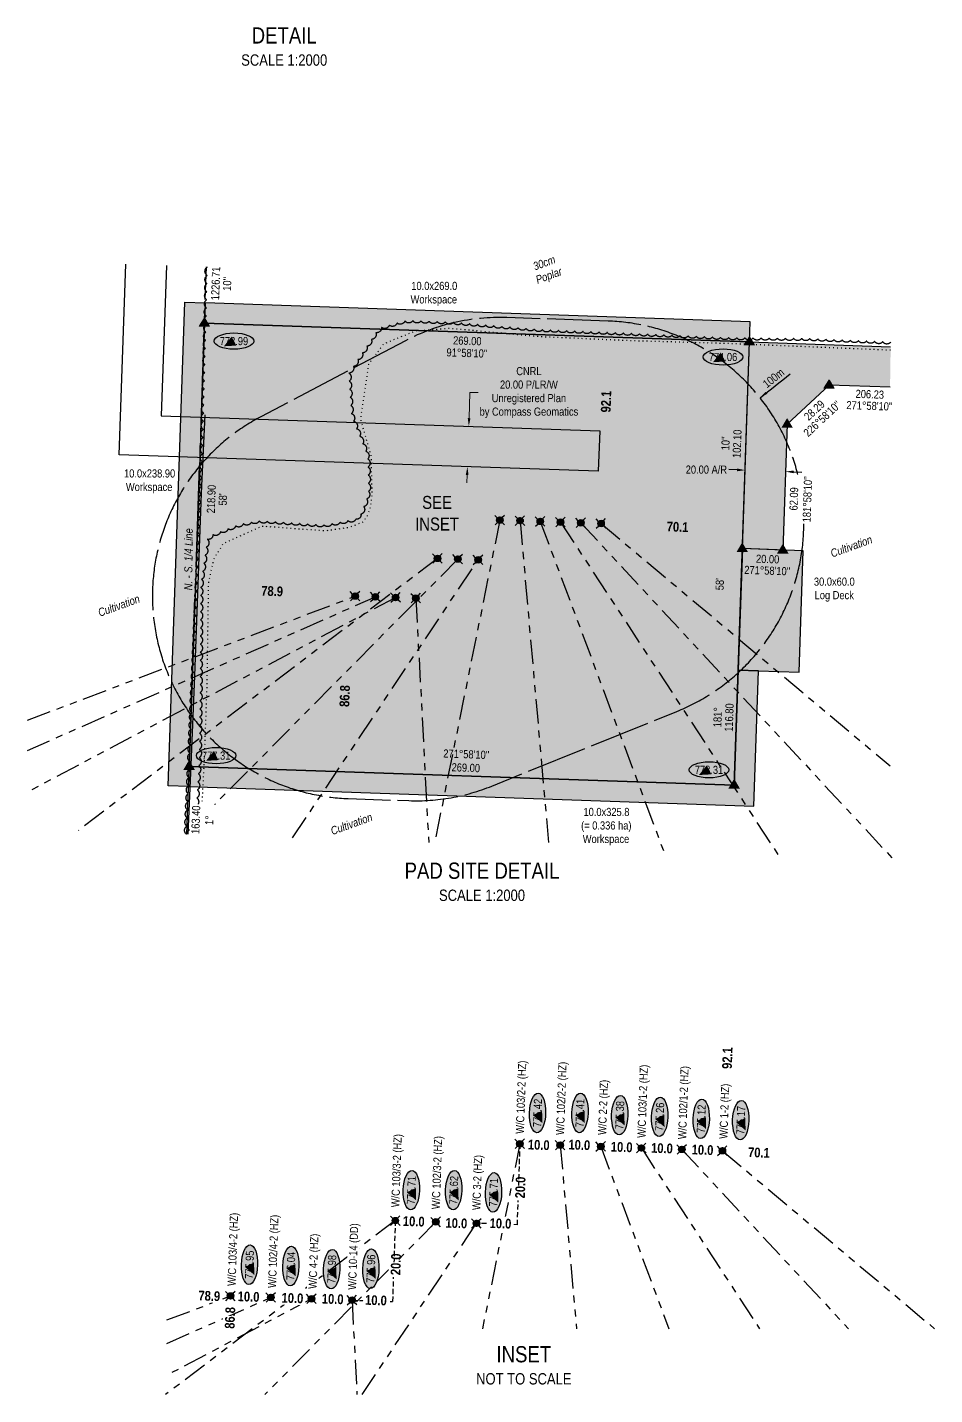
# Model space of a CAD drawing. Extents: x 344856 to 348912, y 6119551 to 6126406.
# Drawn here: x 347018 to 348136, y 6122987 to 6124674 of the extents above; entities that cross this region are included whole.
import ezdxf
from ezdxf.enums import TextEntityAlignment as Align

# ---------------------------------------------------------------- set-up
doc = ezdxf.new("R2010")
doc.units = 0
doc.header["$LTSCALE"] = 5
doc.header["$PDSIZE"] = 0.5
for name, pattern in [('0', [1, 1, 0]), ('foc-BUFFER', [16.75, 15, -1.75]), ('foc-DRILLPATH', [14.75, 6, -1.75, 1.75, -1.75, 1.75, -1.75]), ('foc-QUARTERLINE', [33, 25, -3, 2, -3]), ('foc-TIELINE', [1.875, 1.25, -0.625]), ('foc-TOPO', [1, 0.2, -0.8])]:
    doc.linetypes.add(name, pattern=pattern)
doc.layers.get('Defpoints').update_dxf_attribs({"color": 9})
for name, color, linetype in [('AS-FENCE', 48, 'foc-FENCE'), ('AUX-BUFFER', 7, 'foc-BUFFER'), ('C-RW', 13, 'Continuous'), ('DETAIL-T', 7, 'Continuous'), ('L-BD', 7, 'Continuous'), ('L-MON', 1, 'Continuous'), ('L-QSEC', 8, 'foc-QUARTERLINE'), ('L-SECQ', 8, 'foc-QUARTERLINE'), ('P-ELEVATION', 7, 'Continuous'), ('P-PDRILLPATH', 12, 'foc-DRILLPATH'), ('P-PROPOSED', 10, 'Continuous'), ('P-PROPOSED-H', 21, 'Continuous'), ('P-TEMP-BLUE', 146, 'Continuous'), ('P-TEMP-BLUE-T', 146, 'Continuous'), ('P-TXT', 4, 'Continuous'), ('T-BUSH', 110, '0'), ('T-BUSH-T', 110, 'Continuous'), ('T-GENERAL', 48, 'foc-TOPO'), ('T-TIE', 201, 'foc-TIELINE')]:
    doc.layers.add(name, color=color, linetype=linetype)
doc.layers.add('C-RW-T', color=13, linetype='Continuous', lineweight=9)
doc.layers.add('T-TEXT', color=48, linetype='Continuous', lineweight=18)
doc.layers.add('P-TEMP-BLUE-H', color=7, linetype='Continuous', true_color=0x99e6ff)
doc.styles.add('80', font='ARIALN.TTF', dxfattribs={"height": 10})
doc.styles.add('80CG', font='ARIALN.TTF', dxfattribs={"height": 10})
doc.styles.add('80L', font='ARIALN.TTF', dxfattribs={"height": 10})
doc.styles.add('80LS', font='ARIALNI.TTF', dxfattribs={"height": 10})
doc.styles.add('BOLD', font='ARIALNB.TTF')
doc.styles.add('foc-LtypeFont', font='ARIALN.TTF', dxfattribs={"height": 7.35})
doc.linetypes.add('foc-FENCE', pattern='A,10,-1,["X",foc-LtypeFont,S=0.2,R=0,X=-0.625,Y=-0.75],-1.24', length=12.24)
doc.dimstyles.new('CG2011', dxfattribs={"dimscale": 5, "dimtxt": 9, "dimasz": 2, "dimexe": 0.2, "dimexo": 0.0625, "dimgap": 0.5, "dimtad": 0, "dimtih": 1, "dimtoh": 1, "dimzin": 0, "dimdsep": 46, "dimtxsty": '80CG', "dimcen": 0.1, "dimse1": 1, "dimse2": 1, "dimclrd": 256, "dimclrt": 256, "dimaunit": 1, "dimadec": 4, "dimazin": 0, "dimtfac": 0.06, "dimtofl": 0, "dimtmove": 0, "dimatfit": 1, "dimfxl": 0.2, "dimtolj": 1, "dimtzin": 0, "dimlwd": -1, "dimarcsym": 0})
doc.dimstyles.new('Compass 5 000', dxfattribs={"dimscale": 5, "dimtxt": 9, "dimasz": 2, "dimexe": 0.2, "dimexo": 0.0625, "dimgap": 0.5, "dimtad": 0, "dimtih": 1, "dimtoh": 1, "dimzin": 0, "dimdsep": 46, "dimtxsty": '80CG', "dimcen": 0.1, "dimse1": 1, "dimse2": 1, "dimclrd": 256, "dimclrt": 256, "dimaunit": 1, "dimadec": 4, "dimazin": 0, "dimtfac": 0.06, "dimtofl": 0, "dimtmove": 0, "dimatfit": 1, "dimfxl": 0.2, "dimtolj": 1, "dimtzin": 0, "dimlwd": -1, "dimarcsym": 0})

# ---------------------------------------------------------------- blocks, each defined once
blk = doc.blocks.new('WC')
at = {"layer": 'L-MON'}
h = blk.add_hatch(color=255, dxfattribs=at)
h.dxf.hatch_style = 1
edge = h.paths.add_edge_path()
edge.add_arc((0, 0), 0.9, 0, 360)
at = {"layer": 'L-MON', "color": 240, "flags": 128}
for points in [[(-0.62, 0.5), (-1.23, 1.12)], [(0.52, 0.61), (1.13, 1.21)], [(-1.18, -1.18), (-0.56, -0.57)], [(1.16, -1.18), (0.56, -0.57)]]:
    blk.add_lwpolyline(points, dxfattribs=at)
at = {"layer": 'L-MON', "color": 240}
for radius in [0.8, 0.373]:
    blk.add_circle((0, 0), radius, dxfattribs=at)
blk = doc.blocks.new('TRIA')
blk.add_hatch(color=255).paths.add_polyline_path([(-0.04, 1.52), (-1.47, -0.87), (1.39, -0.87)])
blk = doc.blocks.new('TRIAA')
blk.add_blockref('TRIA', (0, 0))
blk = doc.blocks.new('TRIB')
at = {"color": 1}
blk.add_lwpolyline([(-1.12, -0.67), (-0.04, 1.13), (1.04, -0.67)], close=True, dxfattribs=at)
blk = doc.blocks.new('TRIBB')
blk.add_blockref('TRIB', (0, 0))
blk = doc.blocks.new('TRICC')
for name in ['TRIAA', 'TRIBB']:
    blk.add_blockref(name, (0, 0))
blk = doc.blocks.new('plspike')
blk.add_blockref('TRICC', (0, 0))
blk = doc.blocks.new('we')
at = {"layer": 'P-ELEVATION'}
h = blk.add_hatch(color=111, dxfattribs=at)
h.dxf.hatch_style = 1
edge = h.paths.add_edge_path()
edge.add_ellipse((0, 0), major_axis=(-24.4, 0), ratio=0.410256, start_angle=0, end_angle=360)
at = {"layer": 'P-ELEVATION', "color": 7, "flags": 128}
blk.add_lwpolyline([(0, 0, 12.5, 0, 0), (-12.4, -6.4, 0, 0, 0)], format="xyseb", dxfattribs=at)
at = {"layer": 'P-ELEVATION', "color": 7}
blk.add_ellipse((0, 0), major_axis=(-24.4, 0), ratio=0.410256, dxfattribs=at)
at = {"layer": 'P-ELEVATION', "style": '80'}
blk.add_attdef('ELEVATION', text='', height=10, dxfattribs=at).set_placement((0, 0), align=Align.MIDDLE_CENTER)
blk = doc.blocks.new('*D523')
at = {"layer": 'C-RW-T', "transparency": 16777216}
for p, q in [((347562.3, 6124192), (347563.4, 6124223.6)), ((347563.4, 6124223.6), (347573.4, 6124223.6)), ((347559.9, 6124122.1), (347559.6, 6124112.1))]:
    blk.add_line(p, q, dxfattribs=at)
for points in [[(347560.7, 6124192.1), (347564, 6124191.9), (347562, 6124182)], [(347558.3, 6124122.1), (347561.6, 6124122), (347560.3, 6124132.1)]]:
    blk.add_solid(points, dxfattribs=at)
at = {"layer": 'Defpoints', "color": 0, "transparency": 16777216}
for p in [(347499.4, 6124184.2), (347497.7, 6124134.2), (347560.3, 6124132.1)]:
    blk.add_point(p, dxfattribs=at)
at = {"layer": 'C-RW-T', "transparency": 16777216, "insert": (347636.1, 6124223.6), "char_height": 10, "attachment_point": 5, "style": '80CG'}
blk.add_mtext('\\A1;CNRL\\P20.00 P/LR/W^JUnregistered Plan\\Pby Compass Geomatics', dxfattribs=at)
blk = doc.blocks.new('*D531')
at = {"layer": 'Defpoints', "color": 0, "transparency": 16777216}
for p in [(347902.6, 6124126.8), (347952.6, 6124126.1), (347952.6, 6124125)]:
    blk.add_point(p, dxfattribs=at)
at = {"layer": 'P-TXT', "transparency": 16777216}
for p, q in [((347892.7, 6124128.2), (347882.7, 6124128.5)), ((347962.6, 6124125.8), (347972.6, 6124125.5))]:
    blk.add_line(p, q, dxfattribs=at)
for points in [[(347892.7, 6124129.9), (347892.6, 6124126.5), (347902.7, 6124127.9)], [(347962.7, 6124127.5), (347962.5, 6124124.1), (347952.6, 6124126.1)]]:
    blk.add_solid(points, dxfattribs=at)
at = {"layer": 'P-TXT', "transparency": 16777216, "insert": (347854.9, 6124128.5), "char_height": 10, "attachment_point": 5, "style": '80CG'}
blk.add_mtext('\\A1;20.00 A/R', dxfattribs=at)

msp = doc.modelspace()

# ---------------------------------------------------------------- hatches: boundary and pattern name
at = {"layer": 'P-PROPOSED-H'}
h = msp.add_hatch(color=256, dxfattribs=at)
h.dxf.hatch_style = 1
h.paths.add_polyline_path([(347236.147, 6124309.231), (347217.345, 6123762.453), (347889.291, 6123739.328), (347908.092, 6124286.102)])
h = msp.add_hatch(color=256, dxfattribs=at)
h.dxf.hatch_style = 1
h.paths.add_polyline_path([(348081.316, 6124230.123), (348082.088, 6124280.128), (347908.092, 6124286.102), (347899.323, 6124031.076), (347949.282, 6124029.358), (347954.615, 6124184.455), (348006.292, 6124232.699)])
at = {"layer": 'P-TEMP-BLUE-H'}
h = msp.add_hatch(color=256, dxfattribs=at)
h.dxf.hatch_style = 1
h.paths.add_polyline_path([(347237.005, 6124334.21), (347216.486, 6123737.473), (347191.507, 6123738.333), (347212.026, 6124335.07)])
h = msp.add_hatch(color=256, dxfattribs=at)
h.dxf.hatch_style = 1
h.paths.add_polyline_path([(347908.092, 6124286.102), (347908.952, 6124311.081), (347237.005, 6124334.21), (347236.147, 6124309.231)])
h = msp.add_hatch(color=256, dxfattribs=at)
h.dxf.hatch_style = 1
h.paths.add_polyline_path([(347894.17, 6123881.2), (347969.108, 6123878.623), (347974.262, 6124028.499), (347899.323, 6124031.076)])
h = msp.add_hatch(color=256, dxfattribs=at)
h.dxf.hatch_style = 1
h.paths.add_polyline_path([(347217.345, 6123762.453), (347216.486, 6123737.473), (347913.412, 6123713.489), (347919.149, 6123880.341), (347894.17, 6123881.2), (347889.291, 6123739.328)])

# ---------------------------------------------------------------- linework, layer by layer
at = {"layer": 'AS-FENCE', "flags": 128}
msp.add_lwpolyline([(347216.122, 6123678.64), (347219.545, 6123763.78), (347224.245, 6123874.182), (347232.39, 6124099.49), (347236.952, 6124195.997)], dxfattribs=at)
at = {"layer": 'AUX-BUFFER', "color": 251, "linetype": 'foc-BUFFER', "flags": 128}
msp.add_lwpolyline([(347733.635, 6124311.874), (347608.793, 6124316.152, 0.13036871), (347483.864, 6124287.555), (347305.489, 6124193.714, 0.76904991), (347413.122, 6123722.726), (347488.044, 6123720.106, 0.10506811), (347590.364, 6123738.134), (347818.66, 6123830.318, 0.81013897)], format="xyb", close=True, dxfattribs=at)
at = {"layer": 'C-RW', "flags": 128}
msp.add_lwpolyline([(347189.121, 6124380.294), (347182.755, 6124195.037), (347723.373, 6124176.458), (347721.657, 6124126.51), (347131.091, 6124146.806), (347139.174, 6124382.01)], dxfattribs=at)
at = {"layer": 'L-QSEC', "flags": 128}
msp.add_lwpolyline([(347214.465, 6123678.697), (347238.532, 6124378.596)], dxfattribs=at)
at = {"layer": 'P-PDRILLPATH', "flags": 128}
for points in [[(347600.234, 6124066.356), (347519.835, 6123668.197)], [(347625.126, 6124065.574), (347660.82, 6123663.349)], [(347650.109, 6124064.696), (347801.94, 6123658.497)], [(347675.129, 6124063.779), (347943.137, 6123653.642)], [(347700.119, 6124062.916), (348084.407, 6123648.784)], [(347725.076, 6124062.079), (348081.316, 6123763.172)], [(347523.479, 6124018.979), (347080.619, 6123683.3)], [(347548.421, 6124018.186), (347212.606, 6123678.761)], [(347344.794, 6123674.216), (347573.476, 6124017.306)], [(347017.769, 6123819.298), (347421.921, 6123972.496)], [(347017.769, 6123781.93), (347446.811, 6123971.591)], [(347471.864, 6123970.744), (347017.769, 6123730.697)], [(347496.781, 6123969.895), (347512.537, 6123668.448)], [(347624.926, 6123296.729), (347578.862, 6123068.607)], [(347674.711, 6123295.164), (347694.816, 6123068.607)], [(347724.676, 6123293.409), (347808.704, 6123068.607)], [(347774.716, 6123291.574), (347920.416, 6123068.607)], [(347824.696, 6123289.849), (348029.994, 6123068.607)], [(347874.611, 6123288.174), (348136.293, 6123068.607)], [(347471.416, 6123201.974), (347188.117, 6122987.239)], [(347521.301, 6123200.389), (347310.417, 6122987.239)], [(347430.512, 6122987.239), (347571.411, 6123198.629)], [(347189.9, 6123079.359), (347268.201, 6123109.04)], [(347189.9, 6123050.536), (347318.081, 6123107.199)], [(347368.186, 6123105.504), (347189.9, 6123011.258)], [(347418.02, 6123103.806), (347424.113, 6122987.239)]]:
    msp.add_lwpolyline(points, dxfattribs=at)
at = {"layer": 'P-PROPOSED', "flags": 128}
msp.add_lwpolyline([(347236.147, 6124309.231), (347217.345, 6123762.453), (347889.291, 6123739.328), (347908.092, 6124286.102)], close=True, dxfattribs=at)
msp.add_lwpolyline([(348081.316, 6124230.123), (348006.292, 6124232.699), (347954.615, 6124184.455), (347949.282, 6124029.358), (347899.323, 6124031.076), (347908.092, 6124286.102), (348082.088, 6124280.128)], dxfattribs=at)
at = {"layer": 'P-TEMP-BLUE', "flags": 128}
for points in [[(347237.005, 6124334.21), (347216.486, 6123737.473), (347191.507, 6123738.333), (347212.026, 6124335.07)], [(347908.092, 6124286.102), (347908.952, 6124311.081), (347237.005, 6124334.21), (347236.147, 6124309.231)], [(347894.17, 6123881.2), (347969.108, 6123878.623), (347974.262, 6124028.499), (347899.323, 6124031.076)], [(347217.345, 6123762.453), (347216.486, 6123737.473), (347913.412, 6123713.489), (347919.149, 6123880.341), (347894.17, 6123881.2), (347889.291, 6123739.328)]]:
    msp.add_lwpolyline(points, close=True, dxfattribs=at)
at = {"layer": 'T-BUSH', "flags": 128}
for points in [[(347213.961, 6123678.686, -0.52056705), (347214.4, 6123688.674, -0.52056705), (347214.839, 6123698.662, -0.52056705), (347215.277, 6123708.65, -0.52056705), (347215.716, 6123718.638, -0.52056705), (347216.155, 6123728.626, -0.52056705), (347216.594, 6123738.614, -0.52056705), (347217.033, 6123748.602, -0.52056705), (347217.472, 6123758.59, -0.52056705), (347217.911, 6123768.578, -0.52056705), (347218.35, 6123778.566, -0.52056705), (347218.789, 6123788.554, -0.52056705), (347219.228, 6123798.542, -0.52056705), (347219.667, 6123808.53, -0.52056705), (347220.106, 6123818.518, -0.52056705), (347220.545, 6123828.506, -0.52056705), (347220.984, 6123838.495, -0.52056705), (347221.423, 6123848.483, -0.52056705), (347221.862, 6123858.471, -0.52056705), (347222.301, 6123868.459, -0.52056705), (347222.739, 6123878.447, -0.52056705), (347223.178, 6123888.435, -0.52056705), (347223.617, 6123898.423, -0.52056705), (347224.056, 6123908.411, -0.52056705), (347224.495, 6123918.399, -0.52056705), (347224.934, 6123928.387, -0.52056705), (347225.373, 6123938.375, -0.52056705), (347225.812, 6123948.363, -0.52056705), (347226.251, 6123958.351, -0.52056705), (347226.69, 6123968.339, -0.52056705), (347227.129, 6123978.327, -0.52056705), (347227.568, 6123988.315, -0.52056705), (347228.007, 6123998.303, -0.52056705), (347228.446, 6124008.291, -0.52056705), (347228.885, 6124018.279, -0.52056705), (347229.324, 6124028.267, -0.52056705), (347229.763, 6124038.255, -0.52056705), (347230.201, 6124048.243, -0.52056705), (347230.64, 6124058.231, -0.52056705), (347231.079, 6124068.219, -0.52056705), (347231.518, 6124078.207, -0.52056705), (347231.957, 6124088.195, -0.52056705), (347232.396, 6124098.183, -0.52056705), (347232.718, 6124108.176, -0.52056705), (347232.988, 6124118.17, -0.52056705), (347233.257, 6124128.164, -0.52056705), (347233.527, 6124138.158, -0.52056705), (347233.797, 6124148.152, -0.52056705), (347234.066, 6124158.146, -0.52056705), (347234.336, 6124168.14, -0.52056705), (347234.605, 6124178.134, -0.52056705), (347234.875, 6124188.128, -0.52056705), (347235.143, 6124198.122, -0.52056705), (347235.407, 6124208.116, -0.52056705), (347235.671, 6124218.11, -0.52056705), (347235.935, 6124228.105, -0.52056705), (347236.2, 6124238.099, -0.52056705), (347236.464, 6124248.093, -0.52056705), (347236.728, 6124258.087, -0.52056705), (347236.992, 6124268.081, -0.52056705), (347237.256, 6124278.076, -0.52056705), (347237.521, 6124288.07, -0.52056705), (347237.785, 6124298.064, -0.52056705), (347238.049, 6124308.058, -0.52056705), (347238.313, 6124318.052, -0.52056705), (347238.577, 6124328.047, -0.52056705), (347238.817, 6124338.041, -0.52056705), (347239.013, 6124348.037, -0.52056705), (347239.21, 6124358.033, -0.52056705), (347239.407, 6124368.029, -0.52056705), (347239.615, 6124378.603, -0.52056705)], [(348082.262, 6124285.876, -0.52056705), (348072.274, 6124286.313, -0.52056705), (348062.286, 6124286.751, -0.52056705), (348052.298, 6124287.188, -0.52056705), (348042.309, 6124287.626, -0.52056705), (348032.321, 6124288.063, -0.52056705), (348022.333, 6124288.5, -0.52056705), (348012.345, 6124288.938, -0.52056705), (348002.357, 6124289.375, -0.52056705), (347992.369, 6124289.813, -0.52056705), (347982.38, 6124290.223, -0.52056705), (347972.383, 6124290.334, -0.52056705), (347962.386, 6124290.446, -0.52056705), (347952.389, 6124290.557, -0.52056705), (347942.392, 6124290.669, -0.52056705), (347932.395, 6124290.78, -0.52056705), (347922.398, 6124290.892, -0.52056705), (347912.401, 6124291.003, -0.52056705), (347902.404, 6124291.115, -0.52056705), (347892.407, 6124291.226, -0.52056705), (347882.409, 6124291.338, -0.52056705), (347872.418, 6124291.636, -0.52056705), (347862.43, 6124292.09, -0.52056705), (347852.443, 6124292.544, -0.52056705), (347842.456, 6124292.998, -0.52056705), (347832.468, 6124293.452, -0.52056705), (347822.481, 6124293.905, -0.52056705), (347812.493, 6124294.359, -0.52056705), (347802.506, 6124294.813, -0.52056705), (347792.519, 6124295.267, -0.52056705), (347782.531, 6124295.72, -0.52056705), (347772.544, 6124296.174, -0.52056705), (347762.556, 6124296.615, -0.52056705), (347752.567, 6124297.028, -0.52056705), (347742.578, 6124297.442, -0.52056705), (347732.589, 6124297.856, -0.52056705), (347722.6, 6124298.27, -0.52056705), (347712.61, 6124298.683, -0.52056705), (347702.621, 6124299.097, -0.52056705), (347692.632, 6124299.511, -0.52056705), (347682.643, 6124299.925, -0.52056705), (347672.654, 6124300.339, -0.52056705), (347662.665, 6124300.752, -0.52056705), (347652.676, 6124301.166, -0.52056705), (347642.704, 6124301.849, -0.52056705), (347632.741, 6124302.691, -0.52056705), (347622.779, 6124303.532, -0.52056705), (347612.817, 6124304.373, -0.52056705), (347602.855, 6124305.214, -0.52056705), (347592.893, 6124306.055, -0.52056705), (347582.93, 6124306.897, -0.52056705), (347572.968, 6124307.738, -0.52056705), (347563.006, 6124308.579, -0.52056705), (347553.044, 6124309.42, -0.52056705), (347543.081, 6124310.262, -0.52056705), (347533.104, 6124310.845, -0.52056705), (347523.112, 6124311.202, -0.52056705), (347513.121, 6124311.559, -0.52056705), (347503.13, 6124311.917, -0.52056705), (347493.139, 6124312.274, -0.52056705), (347483.226, 6124311.943, -0.52056705), (347473.577, 6124309.327, -0.52056705), (347463.928, 6124306.711, -0.52056705), (347454.278, 6124304.095, -0.52056705), (347447.456, 6124297.555, -0.52056705), (347441.919, 6124289.231, -0.52056705), (347436.382, 6124280.906, -0.52056705), (347430.845, 6124272.582, -0.52056705), (347425.308, 6124264.257, -0.52056705), (347419.771, 6124255.933, -0.52056705), (347414.235, 6124247.608, -0.52056705), (347414.545, 6124237.727, -0.52056705), (347415.209, 6124227.751, -0.52056705), (347415.872, 6124217.775, -0.52056705), (347416.535, 6124207.8, -0.52056705), (347417.199, 6124197.824, -0.52056705), (347419.985, 6124188.336, -0.52056705), (347423.743, 6124179.072, -0.52056705), (347427.501, 6124169.807, -0.52056705), (347431.258, 6124160.542, -0.52056705), (347435.016, 6124151.278, -0.52056705), (347437.641, 6124141.781, -0.52056705), (347437.827, 6124131.785, -0.52056705), (347438.014, 6124121.789, -0.52056705), (347438.201, 6124111.793, -0.52056705), (347438.388, 6124101.797, -0.52056705), (347436.135, 6124092.225, -0.52056705), (347432.586, 6124082.879, -0.52056705), (347429.037, 6124073.532, -0.52056705), (347422.775, 6124067.415, -0.52056705), (347412.957, 6124065.527, -0.52056705), (347403.139, 6124063.64, -0.52056705), (347393.321, 6124061.753, -0.52056705), (347383.489, 6124060.095, -0.52056705), (347373.515, 6124060.779, -0.52056705), (347363.54, 6124061.462, -0.52056705), (347353.566, 6124062.146, -0.52056705), (347343.592, 6124062.83, -0.52056705), (347333.618, 6124063.514, -0.52056705), (347323.643, 6124064.198, -0.52056705), (347313.669, 6124064.882, -0.52056705), (347303.703, 6124065.42, -0.52056705), (347293.865, 6124063.641, -0.52056705), (347284.026, 6124061.863, -0.52056705), (347274.481, 6124059.036, -0.52056705), (347265.141, 6124055.468, -0.52056705), (347255.802, 6124051.899, -0.52056705), (347246.463, 6124048.33, -0.52056705), (347239.761, 6124042.649, -0.52056705), (347238.315, 6124032.757, -0.52056705), (347236.869, 6124022.864, -0.52056705), (347235.423, 6124012.971, -0.52056705), (347233.978, 6124003.079, -0.52056705), (347232.532, 6123993.186, -0.52056705), (347231.498, 6123983.262, -0.52056705), (347231.434, 6123973.265, -0.52056705), (347231.371, 6123963.268, -0.52056705), (347231.307, 6123953.27, -0.52056705), (347231.244, 6123943.273, -0.52056705), (347231.18, 6123933.275, -0.52056705), (347231.117, 6123923.278, -0.52056705), (347231.053, 6123913.28, -0.52056705), (347230.99, 6123903.283, -0.52056705), (347230.926, 6123893.285, -0.52056705), (347230.863, 6123883.288, -0.52056705), (347230.799, 6123873.29, -0.52056705), (347230.736, 6123863.293, -0.52056705), (347230.631, 6123853.296, -0.52056705), (347230.514, 6123843.299, -0.52056705), (347230.397, 6123833.302, -0.52056705), (347230.28, 6123823.305, -0.52056705), (347230.163, 6123813.308, -0.52056705), (347230.046, 6123803.311, -0.52056705), (347229.928, 6123793.314, -0.52056705), (347229.811, 6123783.317, -0.52056705), (347229.694, 6123773.32, -0.52056705), (347229.189, 6123763.337, -0.52056705), (347228.567, 6123753.359, -0.52056705), (347227.945, 6123743.381, -0.52056705), (347227.322, 6123733.402, -0.52056705), (347226.7, 6123723.424, -0.52056705), (347226.077, 6123713.446, -0.52056705), (347225.455, 6123703.467, -0.52056705), (347224.833, 6123693.489, -0.52056705), (347224.21, 6123683.511, -0.52056705), (347223.895, 6123678.457, -0.52056705)]]:
    msp.add_lwpolyline(points, format="xyb", dxfattribs=at)
at = {"layer": 'T-GENERAL', "flags": 128}
msp.add_lwpolyline([(348082.022, 6124275.849), (347877.632, 6124284.167), (347764.34, 6124287.355), (347648.817, 6124292.467), (347538.04, 6124302.757), (347496.092, 6124299.432), (347456.93, 6124283.597), (347438.382, 6124258.425), (347428.35, 6124190.93), (347441.322, 6124145.695), (347442.482, 6124097.717), (347440.49, 6124082.052), (347436.842, 6124071.632), (347431.56, 6124063.857), (347414.887, 6124057.137), (347385.107, 6124052.817), (347307.202, 6124058.557), (347259.11, 6124037.202), (347247.29, 6124017.862), (347240.827, 6123988.442), (347239.032, 6123863.315), (347235.662, 6123770.285), (347230.939, 6123678.131)], dxfattribs=at)
at = {"layer": 'T-TIE', "flags": 128}
for points in [[(347624.926, 6123296.729), (347621.492, 6123196.954)], [(347471.416, 6123201.974), (347467.978, 6123102.07)], [(347621.492, 6123196.954), (347571.411, 6123198.629)], [(347418.02, 6123103.806), (347467.978, 6123102.07)]]:
    msp.add_lwpolyline(points, dxfattribs=at)

# ---------------------------------------------------------------- block references
at = {"layer": 'L-MON'}
for name, p, xscale, yscale, zscale in [('plspike', (347236.147, 6124309.231), 4.999999999999981, 4.999999999999981, 4.999999999999981), ('plspike', (347908.092, 6124286.102), 4.999999999999981, 4.999999999999981, 4.999999999999981), ('plspike', (348006.292, 6124232.699), 4.999999999999981, 4.999999999999981, 4.999999999999981), ('plspike', (347954.615, 6124184.455), 4.999999999999981, 4.999999999999981, 4.999999999999981), ('WC', (347600.234, 6124066.356), 4.998838799999976, 4.998838799999976, 4.998838799999976), ('WC', (347625.126, 6124065.574), 4.998838799999976, 4.998838799999976, 4.998838799999976), ('WC', (347650.109, 6124064.696), 4.998838799999976, 4.998838799999976, 4.998838799999976), ('WC', (347675.129, 6124063.779), 4.998838799999976, 4.998838799999976, 4.998838799999976), ('WC', (347700.119, 6124062.916), 4.998838799999976, 4.998838799999976, 4.998838799999976), ('WC', (347725.076, 6124062.079), 4.998838799999976, 4.998838799999976, 4.998838799999976), ('plspike', (347899.323, 6124031.076), 4.999999999999981, 4.999999999999981, 4.999999999999981), ('plspike', (347949.282, 6124029.358), 4.999999999999981, 4.999999999999981, 4.999999999999981), ('WC', (347523.479, 6124018.979), 4.998838799999976, 4.998838799999976, 4.998838799999976), ('WC', (347548.421, 6124018.186), 4.998838799999976, 4.998838799999976, 4.998838799999976), ('WC', (347573.476, 6124017.306), 4.998838799999976, 4.998838799999976, 4.998838799999976), ('WC', (347421.859, 6123972.515), 4.998838799999976, 4.998838799999976, 4.998838799999976), ('WC', (347446.749, 6123971.61), 4.998838799999976, 4.998838799999976, 4.998838799999976), ('WC', (347471.802, 6123970.763), 4.998838799999976, 4.998838799999976, 4.998838799999976), ('WC', (347496.781, 6123969.895), 4.998838799999976, 4.998838799999976, 4.998838799999976), ('plspike', (347217.345, 6123762.453), 4.999999999999981, 4.999999999999981, 4.999999999999981), ('plspike', (347889.291, 6123739.328), 4.999999999999981, 4.999999999999981, 4.999999999999981), ('WC', (347624.926, 6123296.729), 4.998838799999976, 4.998838799999976, 4.998838799999976), ('WC', (347674.711, 6123295.164), 4.998838799999976, 4.998838799999976, 4.998838799999976), ('WC', (347724.676, 6123293.409), 4.998838799999976, 4.998838799999976, 4.998838799999976), ('WC', (347774.716, 6123291.574), 4.998838799999976, 4.998838799999976, 4.998838799999976), ('WC', (347824.696, 6123289.849), 4.998838799999976, 4.998838799999976, 4.998838799999976), ('WC', (347874.611, 6123288.174), 4.998838799999976, 4.998838799999976, 4.998838799999976), ('WC', (347471.416, 6123201.974), 4.998838799999976, 4.998838799999976, 4.998838799999976), ('WC', (347521.301, 6123200.389), 4.998838799999976, 4.998838799999976, 4.998838799999976), ('WC', (347571.411, 6123198.629), 4.998838799999976, 4.998838799999976, 4.998838799999976), ('WC', (347268.177, 6123109.047), 4.998838799999976, 4.998838799999976, 4.998838799999976), ('WC', (347317.957, 6123107.237), 4.998838799999976, 4.998838799999976, 4.998838799999976), ('WC', (347368.062, 6123105.542), 4.998838799999976, 4.998838799999976, 4.998838799999976), ('WC', (347418.02, 6123103.806), 4.998838799999976, 4.998838799999976, 4.998838799999976)]:
    msp.add_blockref(name, p, dxfattribs=dict(at, xscale=xscale, yscale=yscale, zscale=zscale))
for p, values in [((347272.476, 6124287.146), {'ELEVATION': '772.99'}), ((347875.432, 6124267.507), {'ELEVATION': '774.06'}), ((347250.53, 6123775.696), {'ELEVATION': '777.31'}), ((347858.163, 6123758.151), {'ELEVATION': '778.31'})]:
    msp.add_blockref('we', p, dxfattribs=at).add_auto_attribs(values)
at = {"layer": 'L-MON', "rotation": 88.0306351351343}
for p, values in [((347646.728, 6123334.788), {'ELEVATION': '775.42'}), ((347699.007, 6123334.788), {'ELEVATION': '775.41'}), ((347748.093, 6123331.996), {'ELEVATION': '775.38'}), ((347797.33, 6123330.028), {'ELEVATION': '775.26'}), ((347848.537, 6123327.531), {'ELEVATION': '775.12'}), ((347897.262, 6123325.836), {'ELEVATION': '775.17'}), ((347491.126, 6123239.553), {'ELEVATION': '775.71'}), ((347543.405, 6123239.553), {'ELEVATION': '775.62'}), ((347291.603, 6123147.519), {'ELEVATION': '775.95'})]:
    msp.add_blockref('we', p, dxfattribs=at).add_auto_attribs(values)

# ---------------------------------------------------------------- texts
at = {"layer": 'AUX-BUFFER', "style": '80CG'}
msp.add_text('100m', height=9.9977, rotation=38.349793, dxfattribs=at).set_placement((347937.635, 6124241.52), align=Align.MIDDLE_CENTER)
at = {"layer": 'DETAIL-T', "color": 3, "attachment_point": 5, "style": '80CG'}
for s, insert, char_height, width in [('DETAIL\\P{\\H0.7x;SCALE 1:2000}', (347334.411, 6124650.46), 19.99536, 223.80604), ('SEE\\PINSET', (347522.816, 6124074.635), 15.9963, 53.77916), ('PAD SITE DETAIL\\P{\\H0.7x;SCALE 1:2000}', (347578.302, 6123619.935), 19.99536, 190.26494), ('INSET\\P{\\H0.7x;NOT TO SCALE}', (347629.798, 6123023.351), 19.99536, 116.94773)]:
    msp.add_mtext(s, dxfattribs=dict(at, insert=insert, char_height=char_height, width=width))
at = {"layer": 'L-BD', "style": '80L'}
for s, height, rotation, p in [('1226.71', 9.9977, 88.0306, (347249.861, 6124358.244)), ("10''", 9.9977, 88.0306, (347264.099, 6124357.754)), ('269.00', 9.9977, 358.0286, (347560.181, 6124287.475)), ("91°58'10''", 9.9977, 358.0286, (347559.665, 6124272.487)), ("226°58'10''", 9.99768, 43.0322, (347997.676, 6124191.342)), ('28.29', 9.9977, 43.0322, (347987.954, 6124201.756)), ("271°58'10''", 9.99768, 358.0337, (348055.905, 6124207.31)), ('206.23', 9.9977, 358.0337, (348056.394, 6124221.548)), ("10''", 9.9977, 88.0306, (347878.472, 6124160.926)), ('102.10', 9.9977, 88.0306, (347892.711, 6124160.437)), ('218.90', 9.9977, 88.0306, (347244.48, 6124092.255)), ("58'", 9.9977, 88.0306, (347258.718, 6124091.766)), ("271°58'10''", 9.99768, 358.0306, (347929.947, 6124003.979)), ('20.00', 9.9977, 358.0306, (347930.437, 6124018.217)), ("58'", 9.9977, 88.1491, (347871.338, 6123987.232)), ('181°', 9.9977, 88.1491, (347868.739, 6123823.091)), ('116.80', 9.9977, 88.1491, (347882.979, 6123822.63))]:
    msp.add_text(s, height=height, rotation=rotation, dxfattribs=at).set_placement(p, align=Align.MIDDLE)
at = {"layer": 'L-BD', "color": 3, "style": 'BOLD'}
for s, rotation, p in [('92.1', 88.02859, (347736.744, 6124198.884)), ('70.1', 358.037633, (347805.846, 6124052.388)), ('78.9', 358.037633, (347305.988, 6123973.092)), ('86.8', 88.02859, (347414.528, 6123835.644)), ('92.1', 88.02859, (347886.25, 6123388.954)), ('10.0', 358.037633, (347634.68, 6123289.856)), ('10.0', 358.037633, (347684.696, 6123289.856)), ('10.0', 358.037633, (347736.935, 6123287.264)), ('10.0', 358.037633, (347786.581, 6123285.783)), ('10.0', 358.037633, (347836.585, 6123283.745)), ('70.1', 358.037633, (347906.135, 6123280.404)), ('10.0', 358.037633, (347480.581, 6123195.498)), ('10.0', 358.037633, (347533.105, 6123193.292)), ('10.0', 358.037633, (347276.923, 6123102.667)), ('10.0', 358.037633, (347380.643, 6123099.763))]:
    msp.add_text(s, height=11.9972, rotation=rotation, dxfattribs=at).set_placement(p)
at = {"layer": 'L-BD', "insert": (347559.052, 6123782.435), "char_height": 9.99768, "width": 56.29429, "attachment_point": 2, "rotation": 358.029, "style": '80L', "bg_fill": 1, "box_fill_scale": 1.2, "bg_fill_color": 21, "bg_fill_transparency": 0}
msp.add_mtext("271°58'10'' 269.00", dxfattribs=at)
at = {"layer": 'L-SECQ', "insert": (347211.023, 6123979.758), "char_height": 9.99768, "attachment_point": 1, "rotation": 89.500307, "style": '80L'}
msp.add_mtext_dynamic_manual_height_columns('{\\fArial Narrow|b0|i1|c0|p34;N. - S. 1/4 Line}', width=76.23233, gutter_width=50, heights=[0], dxfattribs=at)
at = {"layer": 'P-TEMP-BLUE-T', "char_height": 9.99768, "attachment_point": 1, "style": '80L'}
for s, width, insert in [('\\pi1.0045;10.0x269.0\\P\\pi0.13502;Workspace', 56.90082, (347490.095, 6124360.235)), ('\\pi-2.1803;10.0x238.90\\P\\pi0.13502;Workspace', 56.90082, (347139.144, 6124128.824)), ('\\pi3.804;30.0x60.0\\P\\pi4.6872;Log Deck', 56.90082, (347983.671, 6123995.327)), ('\\pi4.8756;10.0x325.8\\P\\pi1.9943;(= 0.336 ha)\\P\\pi4.03;Workspace', 64.69072, (347698.484, 6123711.173))]:
    msp.add_mtext_dynamic_manual_height_columns(s, width=width, gutter_width=50, heights=[0], dxfattribs=dict(at, insert=insert))
at = {"layer": 'P-TXT', "char_height": 9.99768, "attachment_point": 1, "rotation": 88.02859, "style": '80L'}
for s, width, insert in [('W/C 103/2-2 (HZ)', 89.79304, (347619.813, 6123309.267)), ('W/C 102/2-2 (HZ)', 89.79304, (347669.422, 6123307.829)), ('W/C 103/1-2 (HZ)', 89.79304, (347769.755, 6123304.242)), ('W/C 102/1-2 (HZ)', 89.79304, (347819.927, 6123302.56)), ('W/C 2-2 (HZ)', 67.48745, (347721.274, 6123307.844)), ('W/C 1-2 (HZ)', 67.48745, (347870.82, 6123303.054)), ('W/C 103/3-2 (HZ)', 89.79304, (347466.319, 6123218.639)), ('W/C 102/3-2 (HZ)', 89.79304, (347516.172, 6123216.178)), ('W/C 103/4-2 (HZ)', 89.79304, (347264.466, 6123121.53))]:
    msp.add_mtext_dynamic_manual_height_columns(s, width=width, gutter_width=50, heights=[0], dxfattribs=dict(at, insert=insert))
at = {"layer": 'T-BUSH-T', "insert": (347653.227, 6124388.415), "char_height": 9.9978, "width": 88.31377, "attachment_point": 2, "rotation": 20, "style": '80LS'}
msp.add_mtext('30cm \\PPoplar', dxfattribs=at)
at = {"layer": 'T-TEXT', "char_height": 9.99552, "attachment_point": 5, "rotation": 20, "style": '80LS'}
for insert in [(348033.615, 6124033.814), (347130.607, 6123960.727), (347417.393, 6123691.36)]:
    msp.add_mtext('Cultivation', dxfattribs=dict(at, insert=insert))

# ---------------------------------------------------------------- dimensions: what is measured, and where the dimension line sits
at = {"layer": 'C-RW-T'}
dim = msp.add_linear_dim(base=(347560.264, 6124132.057), p1=(347499.387, 6124184.156), p2=(347497.671, 6124134.208), angle=268.031719, text='CNRL\\P20.00 P/LR/W^JUnregistered Plan\\Pby Compass Geomatics', dimstyle='Compass 5 000', dxfattribs=at)
dim.commit()
dim.dimension.update_dxf_attribs({"geometry": '*D523', "text_midpoint": (347636.13, 6124223.554), "dimtype": 161})

# ---------------------------------------------------------------- leaders
at = {"layer": 'AUX-BUFFER', "linetype": 'Continuous', "path_type": 1}
msp.add_leader([(347921.09, 6124217.158), (347958.333, 6124246.623)], dimstyle='CG2011', override={"dimasz": 2, "dimgap": 0.5, "dimtad": 0}, dxfattribs=at)

# ---------------------------------------------------------------- next in the draw order: texts
at = {"layer": 'L-BD', "attachment_point": 2, "rotation": 88.0306, "style": '80L', "bg_fill": 3, "box_fill_scale": 1.2, "bg_fill_color": 256, "bg_fill_transparency": 0}
for s, insert, char_height, width in [("62.09 181°58'10''", (347957.694, 6124092.642), 9.99768, 56.29429), ('163.40\\P1° ', (347220.394, 6123696.746), 9.9977, 34.56673)]:
    msp.add_mtext(s, dxfattribs=dict(at, insert=insert, char_height=char_height, width=width))
at = {"layer": 'L-BD', "color": 3, "char_height": 11.9972, "attachment_point": 1, "style": 'BOLD', "bg_fill": 3, "box_fill_scale": 1.2, "bg_fill_color": 256, "bg_fill_transparency": 0}
for s, insert, width, rotation in [('20.0', (347619.032, 6123229.679), 13.1556, 88.028969), ('10.0', (347587.901, 6123204.954), 27.15585, 358.037633), ('20.0', (347465.522, 6123134.924), 13.1556, 88.028969), ('10.0', (347331.435, 6123112.837), 27.15585, 358.037633), ('10.0', (347434.391, 6123110.199), 27.15585, 358.037633), ('86.8', (347261.12, 6123068.81), 13.15578, 88.02859)]:
    msp.add_mtext(s, dxfattribs=dict(at, insert=insert, width=width, rotation=rotation))

# ---------------------------------------------------------------- next in the draw order: block references
at = {"layer": 'L-MON', "rotation": 88.0306351351343}
msp.add_blockref('we', (347592.492, 6123236.761), dxfattribs=at).add_auto_attribs({'ELEVATION': '775.71'})

# ---------------------------------------------------------------- next in the draw order: texts
at = {"layer": 'L-BD', "color": 3, "insert": (347228.929, 6123115.544), "char_height": 11.9972, "width": 27.15585, "attachment_point": 1, "rotation": 358.037633, "style": 'BOLD', "bg_fill": 3, "box_fill_scale": 1.2, "bg_fill_color": 256, "bg_fill_transparency": 0}
msp.add_mtext('78.9', dxfattribs=at)
at = {"layer": 'P-TXT', "char_height": 9.99768, "attachment_point": 1, "rotation": 88.02859, "style": '80L'}
for s, width, insert in [('W/C 3-2 (HZ)', 67.48745, (347566.165, 6123215.094)), ('W/C 102/4-2 (HZ)', 89.79304, (347314.318, 6123119.069))]:
    msp.add_mtext_dynamic_manual_height_columns(s, width=width, gutter_width=50, heights=[0], dxfattribs=dict(at, insert=insert))
at = {"layer": 'P-TXT', "char_height": 9.99768, "attachment_point": 1, "rotation": 88.02859, "style": '80L', "bg_fill": 3, "box_fill_scale": 1.2, "bg_fill_color": 256, "bg_fill_transparency": 0}
for s, width, insert in [('W/C 10-14 (DD)', 81.49836, (347412.961, 6123116.808)), ('W/C 4-2 (HZ)', 67.48745, (347364.311, 6123117.984))]:
    msp.add_mtext_dynamic_manual_height_columns(s, width=width, gutter_width=50, heights=[0], dxfattribs=dict(at, insert=insert))

# ---------------------------------------------------------------- next in the draw order: dimensions: what is measured, and where the dimension line sits
at = {"layer": 'P-TXT'}
dim = msp.add_linear_dim(base=(347952.61, 6124126.145), p1=(347902.613, 6124126.76), p2=(347952.572, 6124125.043), angle=358.030635, text='20.00 A/R', dimstyle='Compass 5 000', dxfattribs=at)
dim.commit()
dim.dimension.update_dxf_attribs({"geometry": '*D531', "text_midpoint": (347854.928, 6124128.55), "dimtype": 161})

# ---------------------------------------------------------------- next in the draw order: block references
at = {"layer": 'L-MON', "rotation": 88.0306351351343}
for p, values in [((347342.58, 6123145.875), {'ELEVATION': '776.04'}), ((347393.009, 6123142.04), {'ELEVATION': '775.98'}), ((347441.246, 6123142.588), {'ELEVATION': '775.96'})]:
    msp.add_blockref('we', p, dxfattribs=at).add_auto_attribs(values)

doc.saveas('drawing.dxf')
